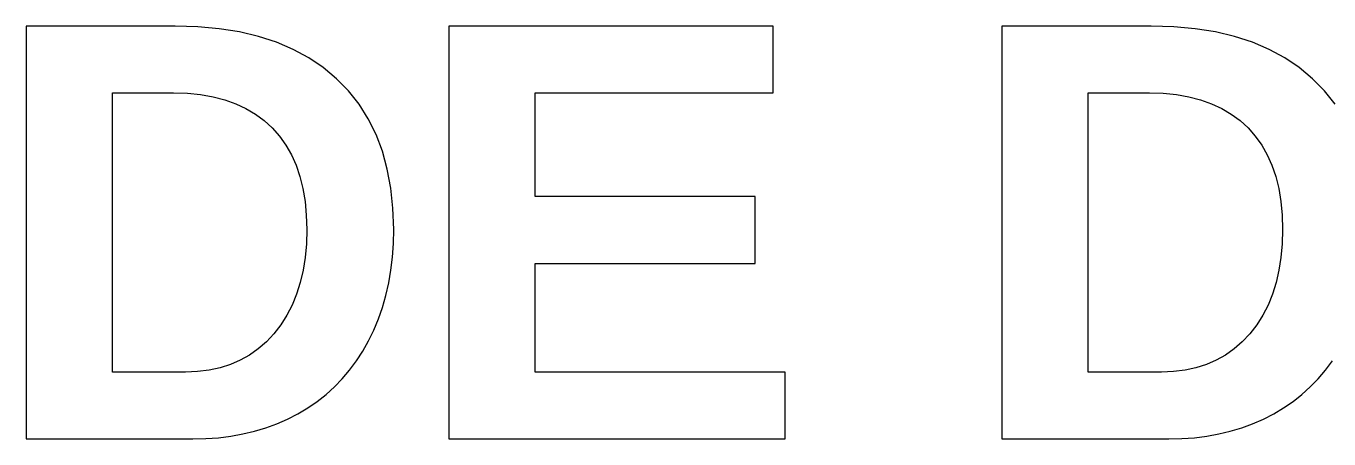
# Model space of a CAD drawing. Header units: metres. Extents: x 13 to 117, y 10 to 117.
# Drawn here: x 51.46 to 66.56, y 27 to 31.78 of the extents above; entities that cross this region are included whole.
import ezdxf

# ---------------------------------------------------------------- set-up
doc = ezdxf.new("R2010")
doc.units = ezdxf.units.M

msp = doc.modelspace()

# ---------------------------------------------------------------- linework, layer by layer
for p, q in [((53.1916, 31.7774), (51.4623, 31.7774)), ((51.4623, 31.7774), (51.4623, 27)), ((53.4531, 31.7699), (53.1916, 31.7774)), ((53.7011, 31.7473), (53.4531, 31.7699)), ((53.9356, 31.7098), (53.7011, 31.7473)), ((54.1567, 31.6572), (53.9356, 31.7098)), ((60.1167, 31.7774), (56.3598, 31.7774)), ((56.3598, 31.7774), (56.3598, 27)), ((60.1167, 31.0043), (60.1167, 31.7774)), ((64.4966, 31.7774), (62.7674, 31.7774)), ((62.7674, 31.7774), (62.7674, 27)), ((64.7581, 31.7699), (64.4966, 31.7774)), ((65.0061, 31.7473), (64.7581, 31.7699)), ((65.2406, 31.7098), (65.0061, 31.7473)), ((65.4617, 31.6572), (65.2406, 31.7098)), ((54.3643, 31.5895), (54.1567, 31.6572)), ((54.5584, 31.5069), (54.3643, 31.5895)), ((65.6693, 31.5895), (65.4617, 31.6572)), ((65.8634, 31.5069), (65.6693, 31.5895)), ((54.739, 31.4092), (54.5584, 31.5069)), ((54.9061, 31.2965), (54.739, 31.4092)), ((66.044, 31.4092), (65.8634, 31.5069)), ((66.2111, 31.2965), (66.044, 31.4092)), ((55.0598, 31.1687), (54.9061, 31.2965)), ((66.3648, 31.1687), (66.2111, 31.2965)), ((55.1986, 31.027), (55.0598, 31.1687)), ((66.5036, 31.027), (66.3648, 31.1687)), ((52.4626, 27.773), (52.4626, 31.0043)), ((52.4626, 31.0043), (53.1712, 31.0043)), ((53.1712, 31.0043), (53.332, 30.9993)), ((53.332, 30.9993), (53.4843, 30.9843)), ((53.4843, 30.9843), (53.6282, 30.9593)), ((53.6282, 30.9593), (53.7636, 30.9243)), ((55.321, 30.8722), (55.1986, 31.027)), ((57.3601, 29.804), (57.3601, 31.0043)), ((57.3601, 31.0043), (60.1167, 31.0043)), ((63.7676, 27.773), (63.7676, 31.0043)), ((63.7676, 31.0043), (64.4763, 31.0043)), ((64.4763, 31.0043), (64.6371, 30.9993)), ((64.6371, 30.9993), (64.7894, 30.9843)), ((64.7894, 30.9843), (64.9332, 30.9593)), ((64.9332, 30.9593), (65.0686, 30.9243)), ((66.626, 30.8722), (66.5036, 31.027)), ((53.7636, 30.9243), (53.8906, 30.8793)), ((53.8906, 30.8793), (54.0091, 30.8242)), ((54.0091, 30.8242), (54.1192, 30.7592)), ((55.4271, 30.7044), (55.321, 30.8722)), ((65.0686, 30.9243), (65.1956, 30.8793)), ((65.1956, 30.8793), (65.3141, 30.8242)), ((65.3141, 30.8242), (65.4242, 30.7592)), ((54.1192, 30.7592), (54.2207, 30.6842)), ((54.2207, 30.6842), (54.3139, 30.5991)), ((55.5169, 30.5236), (55.4271, 30.7044)), ((65.4242, 30.7592), (65.5258, 30.6842)), ((65.5258, 30.6842), (65.6189, 30.5991)), ((54.3139, 30.5991), (54.3979, 30.5046)), ((54.3979, 30.5046), (54.472, 30.4011)), ((55.5904, 30.3298), (55.5169, 30.5236)), ((65.6189, 30.5991), (65.7029, 30.5046)), ((65.7029, 30.5046), (65.777, 30.4011)), ((54.472, 30.4011), (54.5362, 30.2885)), ((65.777, 30.4011), (65.8412, 30.2885)), ((54.5362, 30.2885), (54.5905, 30.167)), ((55.6475, 30.1229), (55.5904, 30.3298)), ((65.8412, 30.2885), (65.8955, 30.167)), ((54.5905, 30.167), (54.6349, 30.0364)), ((54.6349, 30.0364), (54.6695, 29.8969)), ((55.6883, 29.9031), (55.6475, 30.1229)), ((65.8955, 30.167), (65.94, 30.0364)), ((65.94, 30.0364), (65.9745, 29.8969)), ((54.6695, 29.8969), (54.6942, 29.7484)), ((55.7128, 29.6702), (55.6883, 29.9031)), ((65.9745, 29.8969), (65.9992, 29.7484)), ((54.6942, 29.7484), (54.709, 29.5908)), ((59.9099, 29.804), (57.3601, 29.804)), ((59.9099, 29.031), (59.9099, 29.804)), ((65.9992, 29.7484), (66.0141, 29.5908)), ((54.709, 29.5908), (54.714, 29.4243)), ((55.721, 29.4243), (55.7128, 29.6702)), ((66.0141, 29.5908), (66.019, 29.4243)), ((54.714, 29.4243), (54.7093, 29.2587)), ((55.7174, 29.2624), (55.721, 29.4243)), ((66.019, 29.4243), (66.0143, 29.2587)), ((54.7093, 29.2587), (54.6952, 29.101)), ((55.7067, 29.1051), (55.7174, 29.2624)), ((66.0143, 29.2587), (66.0002, 29.101)), ((54.6952, 29.101), (54.6718, 28.9511)), ((55.6888, 28.9524), (55.7067, 29.1051)), ((57.3601, 27.773), (57.3601, 29.031)), ((57.3601, 29.031), (59.9099, 29.031)), ((66.0002, 29.101), (65.9768, 28.9511)), ((54.6718, 28.9511), (54.639, 28.8091)), ((55.6637, 28.8044), (55.6888, 28.9524)), ((65.9768, 28.9511), (65.944, 28.8091)), ((54.639, 28.8091), (54.5968, 28.675)), ((55.6315, 28.6611), (55.6637, 28.8044)), ((65.944, 28.8091), (65.9018, 28.675)), ((54.5452, 28.5487), (54.4843, 28.4304)), ((54.5968, 28.675), (54.5452, 28.5487)), ((55.5921, 28.5224), (55.6315, 28.6611)), ((65.8502, 28.5487), (65.7893, 28.4304)), ((65.9018, 28.675), (65.8502, 28.5487)), ((54.4843, 28.4304), (54.4139, 28.3198)), ((55.4919, 28.2589), (55.5456, 28.3883)), ((55.5456, 28.3883), (55.5921, 28.5224)), ((65.7893, 28.4304), (65.7189, 28.3198)), ((54.4139, 28.3198), (54.3342, 28.2172)), ((55.4311, 28.1341), (55.4919, 28.2589)), ((65.7189, 28.3198), (65.6393, 28.2172)), ((54.2466, 28.124), (54.1524, 28.0417)), ((54.3342, 28.2172), (54.2466, 28.124)), ((55.3637, 28.0149), (55.4311, 28.1341)), ((65.5516, 28.124), (65.4574, 28.0417)), ((65.6393, 28.2172), (65.5516, 28.124)), ((54.0517, 27.9704), (53.9444, 27.9101)), ((54.1524, 28.0417), (54.0517, 27.9704)), ((55.2903, 27.9021), (55.3637, 28.0149)), ((65.3567, 27.9704), (65.2495, 27.9101)), ((65.4574, 28.0417), (65.3567, 27.9704)), ((53.3102, 27.773), (52.4626, 27.773)), ((53.4501, 27.7785), (53.3102, 27.773)), ((53.5835, 27.795), (53.4501, 27.7785)), ((53.7103, 27.8224), (53.5835, 27.795)), ((53.8307, 27.8608), (53.7103, 27.8224)), ((53.9444, 27.9101), (53.8307, 27.8608)), ((55.1258, 27.6956), (55.2111, 27.7957)), ((55.2111, 27.7957), (55.2903, 27.9021)), ((60.2557, 27.773), (57.3601, 27.773)), ((60.2557, 27), (60.2557, 27.773)), ((64.6153, 27.773), (63.7676, 27.773)), ((64.7552, 27.7785), (64.6153, 27.773)), ((64.8885, 27.795), (64.7552, 27.7785)), ((65.0154, 27.8224), (64.8885, 27.795)), ((65.1357, 27.8608), (65.0154, 27.8224)), ((65.2495, 27.9101), (65.1357, 27.8608)), ((66.4308, 27.6956), (66.5161, 27.7957)), ((66.5161, 27.7957), (66.5954, 27.9021)), ((55.0347, 27.602), (55.1258, 27.6956)), ((66.3397, 27.602), (66.4308, 27.6956)), ((54.8345, 27.434), (54.9375, 27.5148)), ((54.9375, 27.5148), (55.0347, 27.602)), ((66.1395, 27.434), (66.2426, 27.5148)), ((66.2426, 27.5148), (66.3397, 27.602)), ((54.6105, 27.2916), (54.7255, 27.3596)), ((54.7255, 27.3596), (54.8345, 27.434)), ((65.9155, 27.2916), (66.0305, 27.3596)), ((66.0305, 27.3596), (66.1395, 27.434)), ((54.2397, 27.1296), (54.3671, 27.1764)), ((54.3671, 27.1764), (54.4907, 27.2304)), ((54.4907, 27.2304), (54.6105, 27.2916)), ((65.5447, 27.1296), (65.6721, 27.1764)), ((65.6721, 27.1764), (65.7957, 27.2304)), ((65.7957, 27.2304), (65.9155, 27.2916)), ((53.6918, 27.0144), (53.8345, 27.0324)), ((53.8345, 27.0324), (53.9733, 27.0576)), ((53.9733, 27.0576), (54.1084, 27.09)), ((54.1084, 27.09), (54.2397, 27.1296)), ((64.9968, 27.0144), (65.1395, 27.0324)), ((65.1395, 27.0324), (65.2784, 27.0576)), ((65.2784, 27.0576), (65.4134, 27.09)), ((65.4134, 27.09), (65.5447, 27.1296)), ((51.4623, 27), (53.395, 27)), ((53.395, 27), (53.5453, 27.0036)), ((53.5453, 27.0036), (53.6918, 27.0144)), ((56.3598, 27), (60.2557, 27)), ((62.7674, 27), (64.7, 27)), ((64.7, 27), (64.8503, 27.0036)), ((64.8503, 27.0036), (64.9968, 27.0144))]:
    msp.add_line(p, q)

doc.saveas('drawing.dxf')
